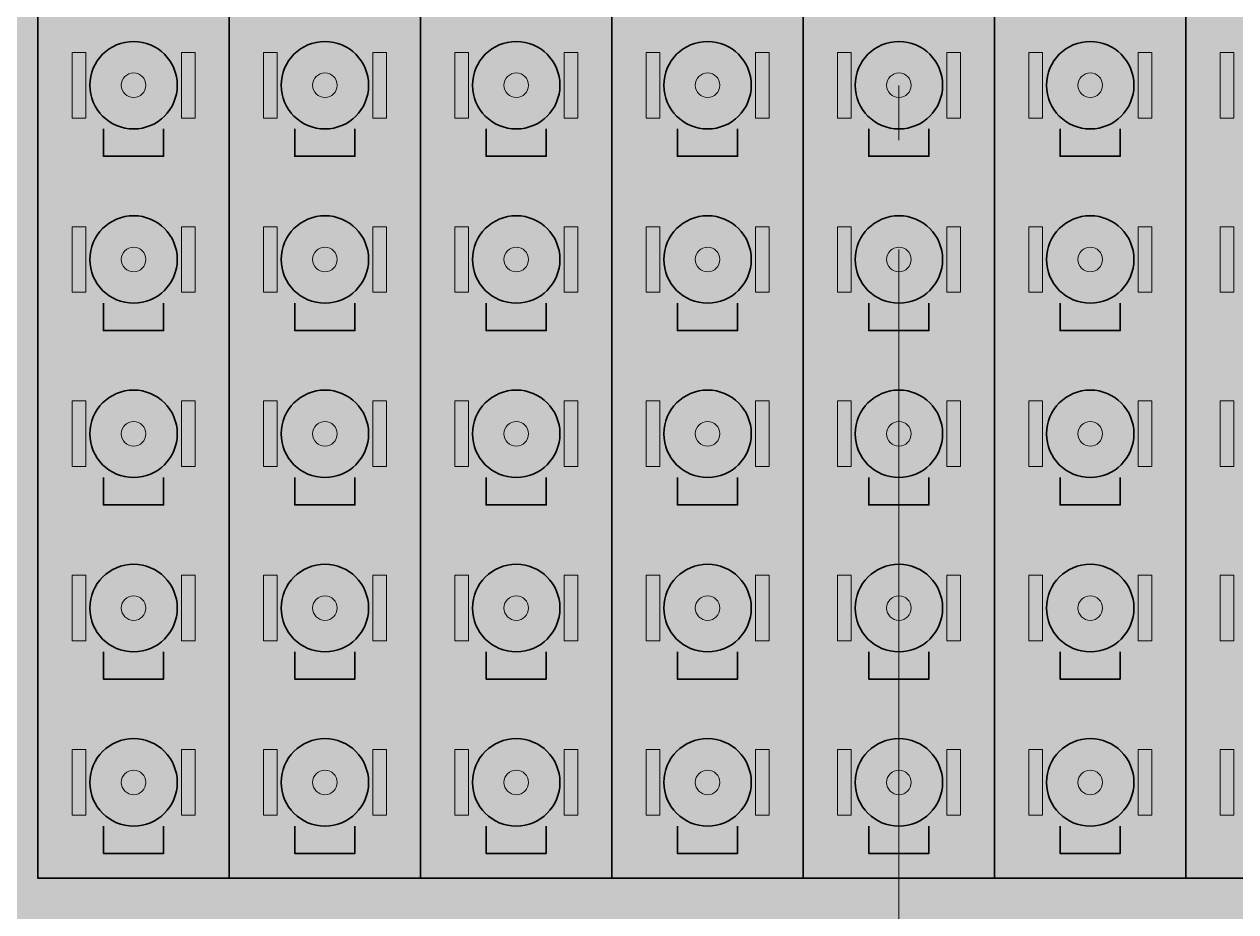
# Model space of a CAD drawing. Header units: millimetres. Extents: x 0 to 1189, y 0 to 841.
# Drawn here: x 422 to 444.16, y 392.39 to 408.62 of the extents above; entities that cross this region are included whole.
import ezdxf

# ---------------------------------------------------------------- set-up
doc = ezdxf.new("R2010")
doc.units = ezdxf.units.MM
doc.linetypes.add('IRAM-F-TRAZO-PUNTO', pattern=[20, 15, -2, 1, -2])
doc.layers.add('A-DEM-VE', color=3, linetype='CONTINUOUS', lineweight=35, true_color=0x00963c)
doc.layers.add('A-EQUIPO', color=30, linetype='CONTINUOUS', lineweight=35, true_color=0xe67800)
for name, color, linetype, lineweight in [('A-EJE', 1, 'IRAM-F-TRAZO-PUNTO', 18), ('A-EQUIPO-FINO', 8, 'CONTINUOUS', 13), ('A-EQUIPO-RELLENO', 9, 'CONTINUOUS', 13), ('A-RELLENO', 9, 'CONTINUOUS', 13)]:
    doc.layers.add(name, color=color, linetype=linetype, lineweight=lineweight)

msp = doc.modelspace()

# ---------------------------------------------------------------- hatches: boundary and pattern name
at = {"layer": 'A-EQUIPO-RELLENO', "true_color": 0xf0786e}
h = msp.add_hatch(color=7, dxfattribs=at)
h.dxf.hatch_style = 1
h.paths.add_polyline_path([(424, 408.303), (423.793, 408.276), (423.6, 408.196), (423.434, 408.069), (423.307, 407.903), (423.227, 407.71), (423.2, 407.503), (423.227, 407.296), (423.307, 407.103), (423.434, 406.937), (423.6, 406.81), (423.793, 406.73), (424, 406.703), (424.207, 406.73), (424.4, 406.81), (424.566, 406.937), (424.693, 407.103), (424.773, 407.296), (424.8, 407.503), (424.773, 407.71), (424.693, 407.903), (424.566, 408.069), (424.4, 408.196), (424.207, 408.276)])
h = msp.add_hatch(color=7, dxfattribs=at)
h.dxf.hatch_style = 1
h.paths.add_polyline_path([(427.5, 408.303), (427.293, 408.276), (427.1, 408.196), (426.934, 408.069), (426.807, 407.903), (426.727, 407.71), (426.7, 407.503), (426.727, 407.296), (426.807, 407.103), (426.934, 406.937), (427.1, 406.81), (427.293, 406.73), (427.5, 406.703), (427.707, 406.73), (427.9, 406.81), (428.066, 406.937), (428.193, 407.103), (428.273, 407.296), (428.3, 407.503), (428.273, 407.71), (428.193, 407.903), (428.066, 408.069), (427.9, 408.196), (427.707, 408.276)])
h = msp.add_hatch(color=7, dxfattribs=at)
h.dxf.hatch_style = 1
h.paths.add_polyline_path([(431, 408.303), (430.793, 408.276), (430.6, 408.196), (430.434, 408.069), (430.307, 407.903), (430.227, 407.71), (430.2, 407.503), (430.227, 407.296), (430.307, 407.103), (430.434, 406.937), (430.6, 406.81), (430.793, 406.73), (431, 406.703), (431.207, 406.73), (431.4, 406.81), (431.566, 406.937), (431.693, 407.103), (431.773, 407.296), (431.8, 407.503), (431.773, 407.71), (431.693, 407.903), (431.566, 408.069), (431.4, 408.196), (431.207, 408.276)])
h = msp.add_hatch(color=7, dxfattribs=at)
h.dxf.hatch_style = 1
h.paths.add_polyline_path([(434.5, 408.303), (434.293, 408.276), (434.1, 408.196), (433.934, 408.069), (433.807, 407.903), (433.727, 407.71), (433.7, 407.503), (433.727, 407.296), (433.807, 407.103), (433.934, 406.937), (434.1, 406.81), (434.293, 406.73), (434.5, 406.703), (434.707, 406.73), (434.9, 406.81), (435.066, 406.937), (435.193, 407.103), (435.273, 407.296), (435.3, 407.503), (435.273, 407.71), (435.193, 407.903), (435.066, 408.069), (434.9, 408.196), (434.707, 408.276)])
h = msp.add_hatch(color=7, dxfattribs=at)
h.dxf.hatch_style = 1
h.paths.add_polyline_path([(438, 408.303), (437.793, 408.276), (437.6, 408.196), (437.434, 408.069), (437.307, 407.903), (437.227, 407.71), (437.2, 407.503), (437.227, 407.296), (437.307, 407.103), (437.434, 406.937), (437.6, 406.81), (437.793, 406.73), (438, 406.703), (438.207, 406.73), (438.4, 406.81), (438.566, 406.937), (438.693, 407.103), (438.773, 407.296), (438.8, 407.503), (438.773, 407.71), (438.693, 407.903), (438.566, 408.069), (438.4, 408.196), (438.207, 408.276)])
h = msp.add_hatch(color=7, dxfattribs=at)
h.dxf.hatch_style = 1
h.paths.add_polyline_path([(441.5, 408.303), (441.293, 408.276), (441.1, 408.196), (440.934, 408.069), (440.807, 407.903), (440.727, 407.71), (440.7, 407.503), (440.727, 407.296), (440.807, 407.103), (440.934, 406.937), (441.1, 406.81), (441.293, 406.73), (441.5, 406.703), (441.707, 406.73), (441.9, 406.81), (442.066, 406.937), (442.193, 407.103), (442.273, 407.296), (442.3, 407.503), (442.273, 407.71), (442.193, 407.903), (442.066, 408.069), (441.9, 408.196), (441.707, 408.276)])
at = {"layer": 'A-EQUIPO-RELLENO', "true_color": 0x969ba0}
h = msp.add_hatch(color=7, dxfattribs=at)
h.dxf.hatch_style = 1
h.paths.add_polyline_path([(423.125, 406.903), (423.125, 408.103), (422.875, 408.103), (422.875, 406.903)])
h = msp.add_hatch(color=7, dxfattribs=at)
h.dxf.hatch_style = 1
h.paths.add_polyline_path([(425.125, 406.903), (425.125, 408.103), (424.875, 408.103), (424.875, 406.903)])
h = msp.add_hatch(color=7, dxfattribs=at)
h.dxf.hatch_style = 1
h.paths.add_polyline_path([(426.625, 406.903), (426.625, 408.103), (426.375, 408.103), (426.375, 406.903)])
h = msp.add_hatch(color=7, dxfattribs=at)
h.dxf.hatch_style = 1
h.paths.add_polyline_path([(428.625, 406.903), (428.625, 408.103), (428.375, 408.103), (428.375, 406.903)])
h = msp.add_hatch(color=7, dxfattribs=at)
h.dxf.hatch_style = 1
h.paths.add_polyline_path([(430.125, 406.903), (430.125, 408.103), (429.875, 408.103), (429.875, 406.903)])
h = msp.add_hatch(color=7, dxfattribs=at)
h.dxf.hatch_style = 1
h.paths.add_polyline_path([(432.125, 406.903), (432.125, 408.103), (431.875, 408.103), (431.875, 406.903)])
h = msp.add_hatch(color=7, dxfattribs=at)
h.dxf.hatch_style = 1
h.paths.add_polyline_path([(433.625, 406.903), (433.625, 408.103), (433.375, 408.103), (433.375, 406.903)])
h = msp.add_hatch(color=7, dxfattribs=at)
h.dxf.hatch_style = 1
h.paths.add_polyline_path([(435.625, 406.903), (435.625, 408.103), (435.375, 408.103), (435.375, 406.903)])
h = msp.add_hatch(color=7, dxfattribs=at)
h.dxf.hatch_style = 1
h.paths.add_polyline_path([(437.125, 406.903), (437.125, 408.103), (436.875, 408.103), (436.875, 406.903)])
h = msp.add_hatch(color=7, dxfattribs=at)
h.dxf.hatch_style = 1
h.paths.add_polyline_path([(439.125, 406.903), (439.125, 408.103), (438.875, 408.103), (438.875, 406.903)])
h = msp.add_hatch(color=7, dxfattribs=at)
h.dxf.hatch_style = 1
h.paths.add_polyline_path([(440.625, 406.903), (440.625, 408.103), (440.375, 408.103), (440.375, 406.903)])
h = msp.add_hatch(color=7, dxfattribs=at)
h.dxf.hatch_style = 1
h.paths.add_polyline_path([(442.625, 406.903), (442.625, 408.103), (442.375, 408.103), (442.375, 406.903)])
h = msp.add_hatch(color=7, dxfattribs=at)
h.dxf.hatch_style = 1
h.paths.add_polyline_path([(444.125, 406.903), (444.125, 408.103), (443.875, 408.103), (443.875, 406.903)])
h = msp.add_hatch(color=7, dxfattribs=at)
h.dxf.hatch_style = 1
h.paths.add_polyline_path([(423.125, 403.716), (423.125, 404.916), (422.875, 404.916), (422.875, 403.716)])
at = {"layer": 'A-EQUIPO-RELLENO', "true_color": 0xf0786e}
h = msp.add_hatch(color=7, dxfattribs=at)
h.dxf.hatch_style = 1
h.paths.add_polyline_path([(424, 405.116), (423.793, 405.088), (423.6, 405.008), (423.434, 404.881), (423.307, 404.716), (423.227, 404.523), (423.2, 404.316), (423.227, 404.109), (423.307, 403.916), (423.434, 403.75), (423.6, 403.623), (423.793, 403.543), (424, 403.516), (424.207, 403.543), (424.4, 403.623), (424.566, 403.75), (424.693, 403.916), (424.773, 404.109), (424.8, 404.316), (424.773, 404.523), (424.693, 404.716), (424.566, 404.881), (424.4, 405.008), (424.207, 405.088)])
at = {"layer": 'A-EQUIPO-RELLENO', "true_color": 0x969ba0}
h = msp.add_hatch(color=7, dxfattribs=at)
h.dxf.hatch_style = 1
h.paths.add_polyline_path([(425.125, 403.716), (425.125, 404.916), (424.875, 404.916), (424.875, 403.716)])
h = msp.add_hatch(color=7, dxfattribs=at)
h.dxf.hatch_style = 1
h.paths.add_polyline_path([(426.625, 403.716), (426.625, 404.916), (426.375, 404.916), (426.375, 403.716)])
at = {"layer": 'A-EQUIPO-RELLENO', "true_color": 0xf0786e}
h = msp.add_hatch(color=7, dxfattribs=at)
h.dxf.hatch_style = 1
h.paths.add_polyline_path([(427.5, 405.116), (427.293, 405.088), (427.1, 405.008), (426.934, 404.881), (426.807, 404.716), (426.727, 404.523), (426.7, 404.316), (426.727, 404.109), (426.807, 403.916), (426.934, 403.75), (427.1, 403.623), (427.293, 403.543), (427.5, 403.516), (427.707, 403.543), (427.9, 403.623), (428.066, 403.75), (428.193, 403.916), (428.273, 404.109), (428.3, 404.316), (428.273, 404.523), (428.193, 404.716), (428.066, 404.881), (427.9, 405.008), (427.707, 405.088)])
at = {"layer": 'A-EQUIPO-RELLENO', "true_color": 0x969ba0}
h = msp.add_hatch(color=7, dxfattribs=at)
h.dxf.hatch_style = 1
h.paths.add_polyline_path([(428.625, 403.716), (428.625, 404.916), (428.375, 404.916), (428.375, 403.716)])
h = msp.add_hatch(color=7, dxfattribs=at)
h.dxf.hatch_style = 1
h.paths.add_polyline_path([(430.125, 403.716), (430.125, 404.916), (429.875, 404.916), (429.875, 403.716)])
at = {"layer": 'A-EQUIPO-RELLENO', "true_color": 0xf0786e}
h = msp.add_hatch(color=7, dxfattribs=at)
h.dxf.hatch_style = 1
h.paths.add_polyline_path([(431, 405.116), (430.793, 405.088), (430.6, 405.008), (430.434, 404.881), (430.307, 404.716), (430.227, 404.523), (430.2, 404.316), (430.227, 404.109), (430.307, 403.916), (430.434, 403.75), (430.6, 403.623), (430.793, 403.543), (431, 403.516), (431.207, 403.543), (431.4, 403.623), (431.566, 403.75), (431.693, 403.916), (431.773, 404.109), (431.8, 404.316), (431.773, 404.523), (431.693, 404.716), (431.566, 404.881), (431.4, 405.008), (431.207, 405.088)])
at = {"layer": 'A-EQUIPO-RELLENO', "true_color": 0x969ba0}
h = msp.add_hatch(color=7, dxfattribs=at)
h.dxf.hatch_style = 1
h.paths.add_polyline_path([(432.125, 403.716), (432.125, 404.916), (431.875, 404.916), (431.875, 403.716)])
h = msp.add_hatch(color=7, dxfattribs=at)
h.dxf.hatch_style = 1
h.paths.add_polyline_path([(433.625, 403.716), (433.625, 404.916), (433.375, 404.916), (433.375, 403.716)])
at = {"layer": 'A-EQUIPO-RELLENO', "true_color": 0xf0786e}
h = msp.add_hatch(color=7, dxfattribs=at)
h.dxf.hatch_style = 1
h.paths.add_polyline_path([(434.5, 405.116), (434.293, 405.088), (434.1, 405.008), (433.934, 404.881), (433.807, 404.716), (433.727, 404.523), (433.7, 404.316), (433.727, 404.109), (433.807, 403.916), (433.934, 403.75), (434.1, 403.623), (434.293, 403.543), (434.5, 403.516), (434.707, 403.543), (434.9, 403.623), (435.066, 403.75), (435.193, 403.916), (435.273, 404.109), (435.3, 404.316), (435.273, 404.523), (435.193, 404.716), (435.066, 404.881), (434.9, 405.008), (434.707, 405.088)])
at = {"layer": 'A-EQUIPO-RELLENO', "true_color": 0x969ba0}
h = msp.add_hatch(color=7, dxfattribs=at)
h.dxf.hatch_style = 1
h.paths.add_polyline_path([(435.625, 403.716), (435.625, 404.916), (435.375, 404.916), (435.375, 403.716)])
h = msp.add_hatch(color=7, dxfattribs=at)
h.dxf.hatch_style = 1
h.paths.add_polyline_path([(437.125, 403.716), (437.125, 404.916), (436.875, 404.916), (436.875, 403.716)])
at = {"layer": 'A-EQUIPO-RELLENO', "true_color": 0xf0786e}
h = msp.add_hatch(color=7, dxfattribs=at)
h.dxf.hatch_style = 1
h.paths.add_polyline_path([(438, 405.116), (437.793, 405.088), (437.6, 405.008), (437.434, 404.881), (437.307, 404.716), (437.227, 404.523), (437.2, 404.316), (437.227, 404.109), (437.307, 403.916), (437.434, 403.75), (437.6, 403.623), (437.793, 403.543), (438, 403.516), (438.207, 403.543), (438.4, 403.623), (438.566, 403.75), (438.693, 403.916), (438.773, 404.109), (438.8, 404.316), (438.773, 404.523), (438.693, 404.716), (438.566, 404.881), (438.4, 405.008), (438.207, 405.088)])
at = {"layer": 'A-EQUIPO-RELLENO', "true_color": 0x969ba0}
h = msp.add_hatch(color=7, dxfattribs=at)
h.dxf.hatch_style = 1
h.paths.add_polyline_path([(439.125, 403.716), (439.125, 404.916), (438.875, 404.916), (438.875, 403.716)])
h = msp.add_hatch(color=7, dxfattribs=at)
h.dxf.hatch_style = 1
h.paths.add_polyline_path([(440.625, 403.716), (440.625, 404.916), (440.375, 404.916), (440.375, 403.716)])
at = {"layer": 'A-EQUIPO-RELLENO', "true_color": 0xf0786e}
h = msp.add_hatch(color=7, dxfattribs=at)
h.dxf.hatch_style = 1
h.paths.add_polyline_path([(441.5, 405.116), (441.293, 405.088), (441.1, 405.008), (440.934, 404.881), (440.807, 404.716), (440.727, 404.523), (440.7, 404.316), (440.727, 404.109), (440.807, 403.916), (440.934, 403.75), (441.1, 403.623), (441.293, 403.543), (441.5, 403.516), (441.707, 403.543), (441.9, 403.623), (442.066, 403.75), (442.193, 403.916), (442.273, 404.109), (442.3, 404.316), (442.273, 404.523), (442.193, 404.716), (442.066, 404.881), (441.9, 405.008), (441.707, 405.088)])
at = {"layer": 'A-EQUIPO-RELLENO', "true_color": 0x969ba0}
h = msp.add_hatch(color=7, dxfattribs=at)
h.dxf.hatch_style = 1
h.paths.add_polyline_path([(442.625, 403.716), (442.625, 404.916), (442.375, 404.916), (442.375, 403.716)])
h = msp.add_hatch(color=7, dxfattribs=at)
h.dxf.hatch_style = 1
h.paths.add_polyline_path([(444.125, 403.716), (444.125, 404.916), (443.875, 404.916), (443.875, 403.716)])
at = {"layer": 'A-EQUIPO-RELLENO', "true_color": 0xf0786e}
h = msp.add_hatch(color=7, dxfattribs=at)
h.dxf.hatch_style = 1
h.paths.add_polyline_path([(424, 401.928), (423.793, 401.901), (423.6, 401.821), (423.434, 401.694), (423.307, 401.528), (423.227, 401.335), (423.2, 401.128), (423.227, 400.921), (423.307, 400.728), (423.434, 400.562), (423.6, 400.435), (423.793, 400.355), (424, 400.328), (424.207, 400.355), (424.4, 400.435), (424.566, 400.562), (424.693, 400.728), (424.773, 400.921), (424.8, 401.128), (424.773, 401.335), (424.693, 401.528), (424.566, 401.694), (424.4, 401.821), (424.207, 401.901)])
h = msp.add_hatch(color=7, dxfattribs=at)
h.dxf.hatch_style = 1
h.paths.add_polyline_path([(427.5, 401.928), (427.293, 401.901), (427.1, 401.821), (426.934, 401.694), (426.807, 401.528), (426.727, 401.335), (426.7, 401.128), (426.727, 400.921), (426.807, 400.728), (426.934, 400.562), (427.1, 400.435), (427.293, 400.355), (427.5, 400.328), (427.707, 400.355), (427.9, 400.435), (428.066, 400.562), (428.193, 400.728), (428.273, 400.921), (428.3, 401.128), (428.273, 401.335), (428.193, 401.528), (428.066, 401.694), (427.9, 401.821), (427.707, 401.901)])
h = msp.add_hatch(color=7, dxfattribs=at)
h.dxf.hatch_style = 1
h.paths.add_polyline_path([(431, 401.928), (430.793, 401.901), (430.6, 401.821), (430.434, 401.694), (430.307, 401.528), (430.227, 401.335), (430.2, 401.128), (430.227, 400.921), (430.307, 400.728), (430.434, 400.562), (430.6, 400.435), (430.793, 400.355), (431, 400.328), (431.207, 400.355), (431.4, 400.435), (431.566, 400.562), (431.693, 400.728), (431.773, 400.921), (431.8, 401.128), (431.773, 401.335), (431.693, 401.528), (431.566, 401.694), (431.4, 401.821), (431.207, 401.901)])
h = msp.add_hatch(color=7, dxfattribs=at)
h.dxf.hatch_style = 1
h.paths.add_polyline_path([(434.5, 401.928), (434.293, 401.901), (434.1, 401.821), (433.934, 401.694), (433.807, 401.528), (433.727, 401.335), (433.7, 401.128), (433.727, 400.921), (433.807, 400.728), (433.934, 400.562), (434.1, 400.435), (434.293, 400.355), (434.5, 400.328), (434.707, 400.355), (434.9, 400.435), (435.066, 400.562), (435.193, 400.728), (435.273, 400.921), (435.3, 401.128), (435.273, 401.335), (435.193, 401.528), (435.066, 401.694), (434.9, 401.821), (434.707, 401.901)])
h = msp.add_hatch(color=7, dxfattribs=at)
h.dxf.hatch_style = 1
h.paths.add_polyline_path([(438, 401.928), (437.793, 401.901), (437.6, 401.821), (437.434, 401.694), (437.307, 401.528), (437.227, 401.335), (437.2, 401.128), (437.227, 400.921), (437.307, 400.728), (437.434, 400.562), (437.6, 400.435), (437.793, 400.355), (438, 400.328), (438.207, 400.355), (438.4, 400.435), (438.566, 400.562), (438.693, 400.728), (438.773, 400.921), (438.8, 401.128), (438.773, 401.335), (438.693, 401.528), (438.566, 401.694), (438.4, 401.821), (438.207, 401.901)])
h = msp.add_hatch(color=7, dxfattribs=at)
h.dxf.hatch_style = 1
h.paths.add_polyline_path([(441.5, 401.928), (441.293, 401.901), (441.1, 401.821), (440.934, 401.694), (440.807, 401.528), (440.727, 401.335), (440.7, 401.128), (440.727, 400.921), (440.807, 400.728), (440.934, 400.562), (441.1, 400.435), (441.293, 400.355), (441.5, 400.328), (441.707, 400.355), (441.9, 400.435), (442.066, 400.562), (442.193, 400.728), (442.273, 400.921), (442.3, 401.128), (442.273, 401.335), (442.193, 401.528), (442.066, 401.694), (441.9, 401.821), (441.707, 401.901)])
at = {"layer": 'A-EQUIPO-RELLENO', "true_color": 0x969ba0}
h = msp.add_hatch(color=7, dxfattribs=at)
h.dxf.hatch_style = 1
h.paths.add_polyline_path([(423.125, 400.528), (423.125, 401.728), (422.875, 401.728), (422.875, 400.528)])
h = msp.add_hatch(color=7, dxfattribs=at)
h.dxf.hatch_style = 1
h.paths.add_polyline_path([(425.125, 400.528), (425.125, 401.728), (424.875, 401.728), (424.875, 400.528)])
h = msp.add_hatch(color=7, dxfattribs=at)
h.dxf.hatch_style = 1
h.paths.add_polyline_path([(426.625, 400.528), (426.625, 401.728), (426.375, 401.728), (426.375, 400.528)])
h = msp.add_hatch(color=7, dxfattribs=at)
h.dxf.hatch_style = 1
h.paths.add_polyline_path([(428.625, 400.528), (428.625, 401.728), (428.375, 401.728), (428.375, 400.528)])
h = msp.add_hatch(color=7, dxfattribs=at)
h.dxf.hatch_style = 1
h.paths.add_polyline_path([(430.125, 400.528), (430.125, 401.728), (429.875, 401.728), (429.875, 400.528)])
h = msp.add_hatch(color=7, dxfattribs=at)
h.dxf.hatch_style = 1
h.paths.add_polyline_path([(432.125, 400.528), (432.125, 401.728), (431.875, 401.728), (431.875, 400.528)])
h = msp.add_hatch(color=7, dxfattribs=at)
h.dxf.hatch_style = 1
h.paths.add_polyline_path([(433.625, 400.528), (433.625, 401.728), (433.375, 401.728), (433.375, 400.528)])
h = msp.add_hatch(color=7, dxfattribs=at)
h.dxf.hatch_style = 1
h.paths.add_polyline_path([(435.625, 400.528), (435.625, 401.728), (435.375, 401.728), (435.375, 400.528)])
h = msp.add_hatch(color=7, dxfattribs=at)
h.dxf.hatch_style = 1
h.paths.add_polyline_path([(437.125, 400.528), (437.125, 401.728), (436.875, 401.728), (436.875, 400.528)])
h = msp.add_hatch(color=7, dxfattribs=at)
h.dxf.hatch_style = 1
h.paths.add_polyline_path([(439.125, 400.528), (439.125, 401.728), (438.875, 401.728), (438.875, 400.528)])
h = msp.add_hatch(color=7, dxfattribs=at)
h.dxf.hatch_style = 1
h.paths.add_polyline_path([(440.625, 400.528), (440.625, 401.728), (440.375, 401.728), (440.375, 400.528)])
h = msp.add_hatch(color=7, dxfattribs=at)
h.dxf.hatch_style = 1
h.paths.add_polyline_path([(442.625, 400.528), (442.625, 401.728), (442.375, 401.728), (442.375, 400.528)])
h = msp.add_hatch(color=7, dxfattribs=at)
h.dxf.hatch_style = 1
h.paths.add_polyline_path([(444.125, 400.528), (444.125, 401.728), (443.875, 401.728), (443.875, 400.528)])
at = {"layer": 'A-EQUIPO-RELLENO', "true_color": 0xf0786e}
h = msp.add_hatch(color=7, dxfattribs=at)
h.dxf.hatch_style = 1
h.paths.add_polyline_path([(424, 398.741), (423.793, 398.713), (423.6, 398.633), (423.434, 398.506), (423.307, 398.341), (423.227, 398.148), (423.2, 397.941), (423.227, 397.734), (423.307, 397.541), (423.434, 397.375), (423.6, 397.248), (423.793, 397.168), (424, 397.141), (424.207, 397.168), (424.4, 397.248), (424.566, 397.375), (424.693, 397.541), (424.773, 397.734), (424.8, 397.941), (424.773, 398.148), (424.693, 398.341), (424.566, 398.506), (424.4, 398.633), (424.207, 398.713)])
h = msp.add_hatch(color=7, dxfattribs=at)
h.dxf.hatch_style = 1
h.paths.add_polyline_path([(427.5, 398.741), (427.293, 398.713), (427.1, 398.633), (426.934, 398.506), (426.807, 398.341), (426.727, 398.148), (426.7, 397.941), (426.727, 397.734), (426.807, 397.541), (426.934, 397.375), (427.1, 397.248), (427.293, 397.168), (427.5, 397.141), (427.707, 397.168), (427.9, 397.248), (428.066, 397.375), (428.193, 397.541), (428.273, 397.734), (428.3, 397.941), (428.273, 398.148), (428.193, 398.341), (428.066, 398.506), (427.9, 398.633), (427.707, 398.713)])
h = msp.add_hatch(color=7, dxfattribs=at)
h.dxf.hatch_style = 1
h.paths.add_polyline_path([(431, 398.741), (430.793, 398.713), (430.6, 398.633), (430.434, 398.506), (430.307, 398.341), (430.227, 398.148), (430.2, 397.941), (430.227, 397.734), (430.307, 397.541), (430.434, 397.375), (430.6, 397.248), (430.793, 397.168), (431, 397.141), (431.207, 397.168), (431.4, 397.248), (431.566, 397.375), (431.693, 397.541), (431.773, 397.734), (431.8, 397.941), (431.773, 398.148), (431.693, 398.341), (431.566, 398.506), (431.4, 398.633), (431.207, 398.713)])
h = msp.add_hatch(color=7, dxfattribs=at)
h.dxf.hatch_style = 1
h.paths.add_polyline_path([(434.5, 398.741), (434.293, 398.713), (434.1, 398.633), (433.934, 398.506), (433.807, 398.341), (433.727, 398.148), (433.7, 397.941), (433.727, 397.734), (433.807, 397.541), (433.934, 397.375), (434.1, 397.248), (434.293, 397.168), (434.5, 397.141), (434.707, 397.168), (434.9, 397.248), (435.066, 397.375), (435.193, 397.541), (435.273, 397.734), (435.3, 397.941), (435.273, 398.148), (435.193, 398.341), (435.066, 398.506), (434.9, 398.633), (434.707, 398.713)])
h = msp.add_hatch(color=7, dxfattribs=at)
h.dxf.hatch_style = 1
h.paths.add_polyline_path([(438, 398.741), (437.793, 398.713), (437.6, 398.633), (437.434, 398.506), (437.307, 398.341), (437.227, 398.148), (437.2, 397.941), (437.227, 397.734), (437.307, 397.541), (437.434, 397.375), (437.6, 397.248), (437.793, 397.168), (438, 397.141), (438.207, 397.168), (438.4, 397.248), (438.566, 397.375), (438.693, 397.541), (438.773, 397.734), (438.8, 397.941), (438.773, 398.148), (438.693, 398.341), (438.566, 398.506), (438.4, 398.633), (438.207, 398.713)])
h = msp.add_hatch(color=7, dxfattribs=at)
h.dxf.hatch_style = 1
h.paths.add_polyline_path([(441.5, 398.741), (441.293, 398.713), (441.1, 398.633), (440.934, 398.506), (440.807, 398.341), (440.727, 398.148), (440.7, 397.941), (440.727, 397.734), (440.807, 397.541), (440.934, 397.375), (441.1, 397.248), (441.293, 397.168), (441.5, 397.141), (441.707, 397.168), (441.9, 397.248), (442.066, 397.375), (442.193, 397.541), (442.273, 397.734), (442.3, 397.941), (442.273, 398.148), (442.193, 398.341), (442.066, 398.506), (441.9, 398.633), (441.707, 398.713)])
at = {"layer": 'A-EQUIPO-RELLENO', "true_color": 0x969ba0}
h = msp.add_hatch(color=7, dxfattribs=at)
h.dxf.hatch_style = 1
h.paths.add_polyline_path([(423.125, 397.341), (423.125, 398.541), (422.875, 398.541), (422.875, 397.341)])
h = msp.add_hatch(color=7, dxfattribs=at)
h.dxf.hatch_style = 1
h.paths.add_polyline_path([(425.125, 397.341), (425.125, 398.541), (424.875, 398.541), (424.875, 397.341)])
h = msp.add_hatch(color=7, dxfattribs=at)
h.dxf.hatch_style = 1
h.paths.add_polyline_path([(426.625, 397.341), (426.625, 398.541), (426.375, 398.541), (426.375, 397.341)])
h = msp.add_hatch(color=7, dxfattribs=at)
h.dxf.hatch_style = 1
h.paths.add_polyline_path([(428.625, 397.341), (428.625, 398.541), (428.375, 398.541), (428.375, 397.341)])
h = msp.add_hatch(color=7, dxfattribs=at)
h.dxf.hatch_style = 1
h.paths.add_polyline_path([(430.125, 397.341), (430.125, 398.541), (429.875, 398.541), (429.875, 397.341)])
h = msp.add_hatch(color=7, dxfattribs=at)
h.dxf.hatch_style = 1
h.paths.add_polyline_path([(432.125, 397.341), (432.125, 398.541), (431.875, 398.541), (431.875, 397.341)])
h = msp.add_hatch(color=7, dxfattribs=at)
h.dxf.hatch_style = 1
h.paths.add_polyline_path([(433.625, 397.341), (433.625, 398.541), (433.375, 398.541), (433.375, 397.341)])
h = msp.add_hatch(color=7, dxfattribs=at)
h.dxf.hatch_style = 1
h.paths.add_polyline_path([(435.625, 397.341), (435.625, 398.541), (435.375, 398.541), (435.375, 397.341)])
h = msp.add_hatch(color=7, dxfattribs=at)
h.dxf.hatch_style = 1
h.paths.add_polyline_path([(437.125, 397.341), (437.125, 398.541), (436.875, 398.541), (436.875, 397.341)])
h = msp.add_hatch(color=7, dxfattribs=at)
h.dxf.hatch_style = 1
h.paths.add_polyline_path([(439.125, 397.341), (439.125, 398.541), (438.875, 398.541), (438.875, 397.341)])
h = msp.add_hatch(color=7, dxfattribs=at)
h.dxf.hatch_style = 1
h.paths.add_polyline_path([(440.625, 397.341), (440.625, 398.541), (440.375, 398.541), (440.375, 397.341)])
h = msp.add_hatch(color=7, dxfattribs=at)
h.dxf.hatch_style = 1
h.paths.add_polyline_path([(442.625, 397.341), (442.625, 398.541), (442.375, 398.541), (442.375, 397.341)])
h = msp.add_hatch(color=7, dxfattribs=at)
h.dxf.hatch_style = 1
h.paths.add_polyline_path([(444.125, 397.341), (444.125, 398.541), (443.875, 398.541), (443.875, 397.341)])
at = {"layer": 'A-EQUIPO-RELLENO', "true_color": 0xf0786e}
h = msp.add_hatch(color=7, dxfattribs=at)
h.dxf.hatch_style = 1
h.paths.add_polyline_path([(424, 395.553), (423.793, 395.526), (423.6, 395.446), (423.434, 395.319), (423.307, 395.153), (423.227, 394.96), (423.2, 394.753), (423.227, 394.546), (423.307, 394.353), (423.434, 394.187), (423.6, 394.06), (423.793, 393.98), (424, 393.953), (424.207, 393.98), (424.4, 394.06), (424.566, 394.187), (424.693, 394.353), (424.773, 394.546), (424.8, 394.753), (424.773, 394.96), (424.693, 395.153), (424.566, 395.319), (424.4, 395.446), (424.207, 395.526)])
h = msp.add_hatch(color=7, dxfattribs=at)
h.dxf.hatch_style = 1
h.paths.add_polyline_path([(427.5, 395.553), (427.293, 395.526), (427.1, 395.446), (426.934, 395.319), (426.807, 395.153), (426.727, 394.96), (426.7, 394.753), (426.727, 394.546), (426.807, 394.353), (426.934, 394.187), (427.1, 394.06), (427.293, 393.98), (427.5, 393.953), (427.707, 393.98), (427.9, 394.06), (428.066, 394.187), (428.193, 394.353), (428.273, 394.546), (428.3, 394.753), (428.273, 394.96), (428.193, 395.153), (428.066, 395.319), (427.9, 395.446), (427.707, 395.526)])
h = msp.add_hatch(color=7, dxfattribs=at)
h.dxf.hatch_style = 1
h.paths.add_polyline_path([(431, 395.553), (430.793, 395.526), (430.6, 395.446), (430.434, 395.319), (430.307, 395.153), (430.227, 394.96), (430.2, 394.753), (430.227, 394.546), (430.307, 394.353), (430.434, 394.187), (430.6, 394.06), (430.793, 393.98), (431, 393.953), (431.207, 393.98), (431.4, 394.06), (431.566, 394.187), (431.693, 394.353), (431.773, 394.546), (431.8, 394.753), (431.773, 394.96), (431.693, 395.153), (431.566, 395.319), (431.4, 395.446), (431.207, 395.526)])
h = msp.add_hatch(color=7, dxfattribs=at)
h.dxf.hatch_style = 1
h.paths.add_polyline_path([(434.5, 395.553), (434.293, 395.526), (434.1, 395.446), (433.934, 395.319), (433.807, 395.153), (433.727, 394.96), (433.7, 394.753), (433.727, 394.546), (433.807, 394.353), (433.934, 394.187), (434.1, 394.06), (434.293, 393.98), (434.5, 393.953), (434.707, 393.98), (434.9, 394.06), (435.066, 394.187), (435.193, 394.353), (435.273, 394.546), (435.3, 394.753), (435.273, 394.96), (435.193, 395.153), (435.066, 395.319), (434.9, 395.446), (434.707, 395.526)])
h = msp.add_hatch(color=7, dxfattribs=at)
h.dxf.hatch_style = 1
h.paths.add_polyline_path([(438, 395.553), (437.793, 395.526), (437.6, 395.446), (437.434, 395.319), (437.307, 395.153), (437.227, 394.96), (437.2, 394.753), (437.227, 394.546), (437.307, 394.353), (437.434, 394.187), (437.6, 394.06), (437.793, 393.98), (438, 393.953), (438.207, 393.98), (438.4, 394.06), (438.566, 394.187), (438.693, 394.353), (438.773, 394.546), (438.8, 394.753), (438.773, 394.96), (438.693, 395.153), (438.566, 395.319), (438.4, 395.446), (438.207, 395.526)])
h = msp.add_hatch(color=7, dxfattribs=at)
h.dxf.hatch_style = 1
h.paths.add_polyline_path([(441.5, 395.553), (441.293, 395.526), (441.1, 395.446), (440.934, 395.319), (440.807, 395.153), (440.727, 394.96), (440.7, 394.753), (440.727, 394.546), (440.807, 394.353), (440.934, 394.187), (441.1, 394.06), (441.293, 393.98), (441.5, 393.953), (441.707, 393.98), (441.9, 394.06), (442.066, 394.187), (442.193, 394.353), (442.273, 394.546), (442.3, 394.753), (442.273, 394.96), (442.193, 395.153), (442.066, 395.319), (441.9, 395.446), (441.707, 395.526)])
at = {"layer": 'A-EQUIPO-RELLENO', "true_color": 0x969ba0}
h = msp.add_hatch(color=7, dxfattribs=at)
h.dxf.hatch_style = 1
h.paths.add_polyline_path([(423.125, 394.153), (423.125, 395.353), (422.875, 395.353), (422.875, 394.153)])
h = msp.add_hatch(color=7, dxfattribs=at)
h.dxf.hatch_style = 1
h.paths.add_polyline_path([(425.125, 394.153), (425.125, 395.353), (424.875, 395.353), (424.875, 394.153)])
h = msp.add_hatch(color=7, dxfattribs=at)
h.dxf.hatch_style = 1
h.paths.add_polyline_path([(426.625, 394.153), (426.625, 395.353), (426.375, 395.353), (426.375, 394.153)])
h = msp.add_hatch(color=7, dxfattribs=at)
h.dxf.hatch_style = 1
h.paths.add_polyline_path([(428.625, 394.153), (428.625, 395.353), (428.375, 395.353), (428.375, 394.153)])
h = msp.add_hatch(color=7, dxfattribs=at)
h.dxf.hatch_style = 1
h.paths.add_polyline_path([(430.125, 394.153), (430.125, 395.353), (429.875, 395.353), (429.875, 394.153)])
h = msp.add_hatch(color=7, dxfattribs=at)
h.dxf.hatch_style = 1
h.paths.add_polyline_path([(432.125, 394.153), (432.125, 395.353), (431.875, 395.353), (431.875, 394.153)])
h = msp.add_hatch(color=7, dxfattribs=at)
h.dxf.hatch_style = 1
h.paths.add_polyline_path([(433.625, 394.153), (433.625, 395.353), (433.375, 395.353), (433.375, 394.153)])
h = msp.add_hatch(color=7, dxfattribs=at)
h.dxf.hatch_style = 1
h.paths.add_polyline_path([(435.625, 394.153), (435.625, 395.353), (435.375, 395.353), (435.375, 394.153)])
h = msp.add_hatch(color=7, dxfattribs=at)
h.dxf.hatch_style = 1
h.paths.add_polyline_path([(437.125, 394.153), (437.125, 395.353), (436.875, 395.353), (436.875, 394.153)])
h = msp.add_hatch(color=7, dxfattribs=at)
h.dxf.hatch_style = 1
h.paths.add_polyline_path([(439.125, 394.153), (439.125, 395.353), (438.875, 395.353), (438.875, 394.153)])
h = msp.add_hatch(color=7, dxfattribs=at)
h.dxf.hatch_style = 1
h.paths.add_polyline_path([(440.625, 394.153), (440.625, 395.353), (440.375, 395.353), (440.375, 394.153)])
h = msp.add_hatch(color=7, dxfattribs=at)
h.dxf.hatch_style = 1
h.paths.add_polyline_path([(442.625, 394.153), (442.625, 395.353), (442.375, 395.353), (442.375, 394.153)])
h = msp.add_hatch(color=7, dxfattribs=at)
h.dxf.hatch_style = 1
h.paths.add_polyline_path([(444.125, 394.153), (444.125, 395.353), (443.875, 395.353), (443.875, 394.153)])
at = {"layer": 'A-RELLENO', "true_color": 0xc8e8c8}
h = msp.add_hatch(color=7, dxfattribs=at)
h.dxf.hatch_style = 1
h.paths.add_polyline_path([(393.25, 384.5), (460.75, 384.5), (460.75, 424.25), (393.25, 424.25)])

# ---------------------------------------------------------------- linework, layer by layer
at = {"layer": 'A-DEM-VE'}
for p, q in [((425.75, 393), (425.75, 418.5)), ((429.25, 393), (429.25, 418.5)), ((432.75, 393), (432.75, 418.5)), ((436.25, 393), (436.25, 418.5)), ((439.75, 393), (439.75, 418.5)), ((443.25, 393), (443.25, 418.5))]:
    msp.add_line(p, q, dxfattribs=at)
msp.add_lwpolyline([(453.75, 393), (453.75, 418.5), (422.25, 418.5), (422.25, 393)], close=True, dxfattribs=at)
at = {"layer": 'A-EJE'}
msp.add_line((438, 369.5), (438, 622.5), dxfattribs=at)
at = {"layer": 'A-EQUIPO'}
for points in [[(424.55, 406.703), (424.55, 406.203), (423.45, 406.203), (423.45, 406.703)], [(428.05, 406.703), (428.05, 406.203), (426.95, 406.203), (426.95, 406.703)], [(431.55, 406.703), (431.55, 406.203), (430.45, 406.203), (430.45, 406.703)], [(435.05, 406.703), (435.05, 406.203), (433.95, 406.203), (433.95, 406.703)], [(438.55, 406.703), (438.55, 406.203), (437.45, 406.203), (437.45, 406.703)], [(442.05, 406.703), (442.05, 406.203), (440.95, 406.203), (440.95, 406.703)], [(424.55, 403.516), (424.55, 403.016), (423.45, 403.016), (423.45, 403.516)], [(428.05, 403.516), (428.05, 403.016), (426.95, 403.016), (426.95, 403.516)], [(431.55, 403.516), (431.55, 403.016), (430.45, 403.016), (430.45, 403.516)], [(435.05, 403.516), (435.05, 403.016), (433.95, 403.016), (433.95, 403.516)], [(438.55, 403.516), (438.55, 403.016), (437.45, 403.016), (437.45, 403.516)], [(442.05, 403.516), (442.05, 403.016), (440.95, 403.016), (440.95, 403.516)], [(424.55, 400.328), (424.55, 399.828), (423.45, 399.828), (423.45, 400.328)], [(428.05, 400.328), (428.05, 399.828), (426.95, 399.828), (426.95, 400.328)], [(431.55, 400.328), (431.55, 399.828), (430.45, 399.828), (430.45, 400.328)], [(435.05, 400.328), (435.05, 399.828), (433.95, 399.828), (433.95, 400.328)], [(438.55, 400.328), (438.55, 399.828), (437.45, 399.828), (437.45, 400.328)], [(442.05, 400.328), (442.05, 399.828), (440.95, 399.828), (440.95, 400.328)], [(424.55, 397.141), (424.55, 396.641), (423.45, 396.641), (423.45, 397.141)], [(428.05, 397.141), (428.05, 396.641), (426.95, 396.641), (426.95, 397.141)], [(431.55, 397.141), (431.55, 396.641), (430.45, 396.641), (430.45, 397.141)], [(435.05, 397.141), (435.05, 396.641), (433.95, 396.641), (433.95, 397.141)], [(438.55, 397.141), (438.55, 396.641), (437.45, 396.641), (437.45, 397.141)], [(442.05, 397.141), (442.05, 396.641), (440.95, 396.641), (440.95, 397.141)], [(424.55, 393.953), (424.55, 393.453), (423.45, 393.453), (423.45, 393.953)], [(428.05, 393.953), (428.05, 393.453), (426.95, 393.453), (426.95, 393.953)], [(431.55, 393.953), (431.55, 393.453), (430.45, 393.453), (430.45, 393.953)], [(435.05, 393.953), (435.05, 393.453), (433.95, 393.453), (433.95, 393.953)], [(438.55, 393.953), (438.55, 393.453), (437.45, 393.453), (437.45, 393.953)], [(442.05, 393.953), (442.05, 393.453), (440.95, 393.453), (440.95, 393.953)]]:
    msp.add_lwpolyline(points, dxfattribs=at)
for centre in [(424, 407.503), (427.5, 407.503), (431, 407.503), (434.5, 407.503), (438, 407.503), (441.5, 407.503), (424, 404.316), (427.5, 404.316), (431, 404.316), (434.5, 404.316), (438, 404.316), (441.5, 404.316), (424, 401.128), (427.5, 401.128), (431, 401.128), (434.5, 401.128), (438, 401.128), (441.5, 401.128), (424, 397.941), (427.5, 397.941), (431, 397.941), (434.5, 397.941), (438, 397.941), (441.5, 397.941), (424, 394.753), (427.5, 394.753), (431, 394.753), (434.5, 394.753), (438, 394.753), (441.5, 394.753)]:
    msp.add_circle(centre, 0.8, dxfattribs=at)
at = {"layer": 'A-EQUIPO-FINO'}
for points in [[(423.125, 406.903), (423.125, 408.103), (422.875, 408.103), (422.875, 406.903)], [(425.125, 406.903), (425.125, 408.103), (424.875, 408.103), (424.875, 406.903)], [(426.625, 406.903), (426.625, 408.103), (426.375, 408.103), (426.375, 406.903)], [(428.625, 406.903), (428.625, 408.103), (428.375, 408.103), (428.375, 406.903)], [(430.125, 406.903), (430.125, 408.103), (429.875, 408.103), (429.875, 406.903)], [(432.125, 406.903), (432.125, 408.103), (431.875, 408.103), (431.875, 406.903)], [(433.625, 406.903), (433.625, 408.103), (433.375, 408.103), (433.375, 406.903)], [(435.625, 406.903), (435.625, 408.103), (435.375, 408.103), (435.375, 406.903)], [(437.125, 406.903), (437.125, 408.103), (436.875, 408.103), (436.875, 406.903)], [(439.125, 406.903), (439.125, 408.103), (438.875, 408.103), (438.875, 406.903)], [(440.625, 406.903), (440.625, 408.103), (440.375, 408.103), (440.375, 406.903)], [(442.625, 406.903), (442.625, 408.103), (442.375, 408.103), (442.375, 406.903)], [(444.125, 406.903), (444.125, 408.103), (443.875, 408.103), (443.875, 406.903)], [(423.125, 403.716), (423.125, 404.916), (422.875, 404.916), (422.875, 403.716)], [(425.125, 403.716), (425.125, 404.916), (424.875, 404.916), (424.875, 403.716)], [(426.625, 403.716), (426.625, 404.916), (426.375, 404.916), (426.375, 403.716)], [(428.625, 403.716), (428.625, 404.916), (428.375, 404.916), (428.375, 403.716)], [(430.125, 403.716), (430.125, 404.916), (429.875, 404.916), (429.875, 403.716)], [(432.125, 403.716), (432.125, 404.916), (431.875, 404.916), (431.875, 403.716)], [(433.625, 403.716), (433.625, 404.916), (433.375, 404.916), (433.375, 403.716)], [(435.625, 403.716), (435.625, 404.916), (435.375, 404.916), (435.375, 403.716)], [(437.125, 403.716), (437.125, 404.916), (436.875, 404.916), (436.875, 403.716)], [(439.125, 403.716), (439.125, 404.916), (438.875, 404.916), (438.875, 403.716)], [(440.625, 403.716), (440.625, 404.916), (440.375, 404.916), (440.375, 403.716)], [(442.625, 403.716), (442.625, 404.916), (442.375, 404.916), (442.375, 403.716)], [(444.125, 403.716), (444.125, 404.916), (443.875, 404.916), (443.875, 403.716)], [(423.125, 400.528), (423.125, 401.728), (422.875, 401.728), (422.875, 400.528)], [(425.125, 400.528), (425.125, 401.728), (424.875, 401.728), (424.875, 400.528)], [(426.625, 400.528), (426.625, 401.728), (426.375, 401.728), (426.375, 400.528)], [(428.625, 400.528), (428.625, 401.728), (428.375, 401.728), (428.375, 400.528)], [(430.125, 400.528), (430.125, 401.728), (429.875, 401.728), (429.875, 400.528)], [(432.125, 400.528), (432.125, 401.728), (431.875, 401.728), (431.875, 400.528)], [(433.625, 400.528), (433.625, 401.728), (433.375, 401.728), (433.375, 400.528)], [(435.625, 400.528), (435.625, 401.728), (435.375, 401.728), (435.375, 400.528)], [(437.125, 400.528), (437.125, 401.728), (436.875, 401.728), (436.875, 400.528)], [(439.125, 400.528), (439.125, 401.728), (438.875, 401.728), (438.875, 400.528)], [(440.625, 400.528), (440.625, 401.728), (440.375, 401.728), (440.375, 400.528)], [(442.625, 400.528), (442.625, 401.728), (442.375, 401.728), (442.375, 400.528)], [(444.125, 400.528), (444.125, 401.728), (443.875, 401.728), (443.875, 400.528)], [(423.125, 397.341), (423.125, 398.541), (422.875, 398.541), (422.875, 397.341)], [(425.125, 397.341), (425.125, 398.541), (424.875, 398.541), (424.875, 397.341)], [(426.625, 397.341), (426.625, 398.541), (426.375, 398.541), (426.375, 397.341)], [(428.625, 397.341), (428.625, 398.541), (428.375, 398.541), (428.375, 397.341)], [(430.125, 397.341), (430.125, 398.541), (429.875, 398.541), (429.875, 397.341)], [(432.125, 397.341), (432.125, 398.541), (431.875, 398.541), (431.875, 397.341)], [(433.625, 397.341), (433.625, 398.541), (433.375, 398.541), (433.375, 397.341)], [(435.625, 397.341), (435.625, 398.541), (435.375, 398.541), (435.375, 397.341)], [(437.125, 397.341), (437.125, 398.541), (436.875, 398.541), (436.875, 397.341)], [(439.125, 397.341), (439.125, 398.541), (438.875, 398.541), (438.875, 397.341)], [(440.625, 397.341), (440.625, 398.541), (440.375, 398.541), (440.375, 397.341)], [(442.625, 397.341), (442.625, 398.541), (442.375, 398.541), (442.375, 397.341)], [(444.125, 397.341), (444.125, 398.541), (443.875, 398.541), (443.875, 397.341)], [(423.125, 394.153), (423.125, 395.353), (422.875, 395.353), (422.875, 394.153)], [(425.125, 394.153), (425.125, 395.353), (424.875, 395.353), (424.875, 394.153)], [(426.625, 394.153), (426.625, 395.353), (426.375, 395.353), (426.375, 394.153)], [(428.625, 394.153), (428.625, 395.353), (428.375, 395.353), (428.375, 394.153)], [(430.125, 394.153), (430.125, 395.353), (429.875, 395.353), (429.875, 394.153)], [(432.125, 394.153), (432.125, 395.353), (431.875, 395.353), (431.875, 394.153)], [(433.625, 394.153), (433.625, 395.353), (433.375, 395.353), (433.375, 394.153)], [(435.625, 394.153), (435.625, 395.353), (435.375, 395.353), (435.375, 394.153)], [(437.125, 394.153), (437.125, 395.353), (436.875, 395.353), (436.875, 394.153)], [(439.125, 394.153), (439.125, 395.353), (438.875, 395.353), (438.875, 394.153)], [(440.625, 394.153), (440.625, 395.353), (440.375, 395.353), (440.375, 394.153)], [(442.625, 394.153), (442.625, 395.353), (442.375, 395.353), (442.375, 394.153)], [(444.125, 394.153), (444.125, 395.353), (443.875, 395.353), (443.875, 394.153)]]:
    msp.add_lwpolyline(points, close=True, dxfattribs=at)
for centre in [(424, 407.503), (427.5, 407.503), (431, 407.503), (434.5, 407.503), (438, 407.503), (441.5, 407.503), (424, 404.316), (427.5, 404.316), (431, 404.316), (434.5, 404.316), (438, 404.316), (441.5, 404.316), (424, 401.128), (427.5, 401.128), (431, 401.128), (434.5, 401.128), (438, 401.128), (441.5, 401.128), (424, 397.941), (427.5, 397.941), (431, 397.941), (434.5, 397.941), (438, 397.941), (441.5, 397.941), (424, 394.753), (427.5, 394.753), (431, 394.753), (434.5, 394.753), (438, 394.753), (441.5, 394.753)]:
    msp.add_circle(centre, 0.225, dxfattribs=at)

doc.saveas('drawing.dxf')
